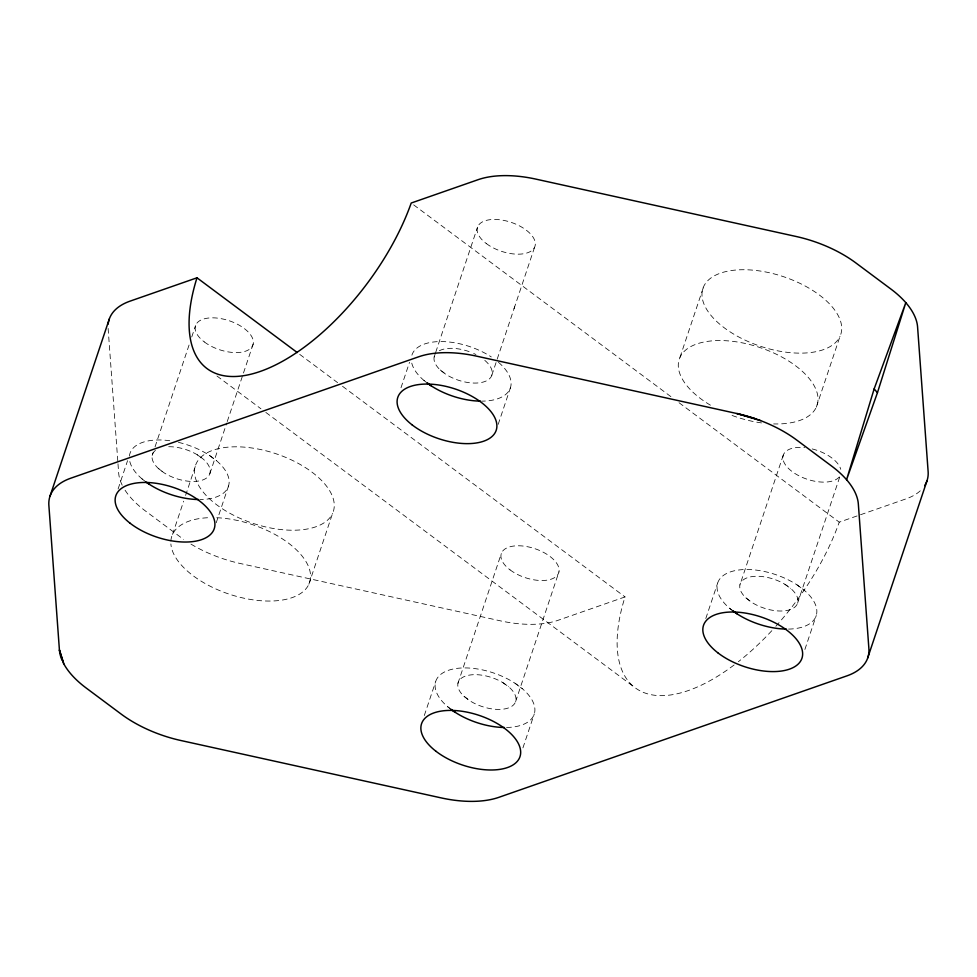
<?xml version="1.0" encoding="UTF-8"?>
<svg xmlns="http://www.w3.org/2000/svg" width="977" height="977" viewBox="0 0 977 977"><rect width="100%" height="100%" fill="white"/><g stroke="black" fill="none" stroke-linecap="round" stroke-linejoin="round"><path stroke-width="0.73" stroke-dasharray="4.88 3.66" d="M118.095 488.976L127.572 460.655M152.18 455.429L153.133 452.571M155.038 446.868L189.355 344.148M191.736 337.004L195.559 325.585M172.526 534.443L183.652 501.201M185.581 495.424L196.218 463.623M209.847 473.711L226.749 423.029M227.226 421.588L253.226 343.867M216.222 522.768L228.545 485.935M308.866 584.234L332.559 513.426A72.652 36.65 18.5 0 0 243.591 447.087A72.652 36.65 18.5 0 0 217.028 505.048A72.652 36.65 18.5 0 0 332.559 513.426M400.997 387.747L409.534 362.259M434.142 357.02L435.571 352.746M435.73 352.27L477.521 227.189M514.024 308.708L535.176 245.471M491.797 375.315L514.647 306.851M498.185 424.372L510.507 387.539M424.311 715.518L435.693 681.519M457.932 683.375L501.311 553.532M515.6 701.657L558.966 571.814M522.927 747.881L534.297 713.894M679.98 357.35L703.672 286.53M705.797 618.526L717.643 583.122M783.273 455.135L739.894 584.979M816.32 407.153L840.012 336.332A72.652 36.65 18.5 0 0 751.044 270.006A72.652 36.65 18.5 0 0 724.482 327.967A72.652 36.65 18.5 0 0 840.012 336.332M797.55 603.261L839.976 476.275M804.889 649.485L816.259 615.486M734.106 664.983A164.331 77.488 -53.3 0 1 625.036 596.923L558.136 620.273A86.489 43.635 18.5 0 1 500.346 620.835L240.086 563.46A86.489 43.635 18.5 0 1 189.599 543.273M775.836 626.294A164.331 77.488 -53.3 0 0 839.255 522.158L906.155 498.82A86.489 43.635 18.5 0 0 922.007 489.062M784.922 584.295L790.552 588.313A30.275 15.278 18.5 0 1 790.246 609.599A30.275 15.278 18.5 0 1 751.252 602.027L745.952 597.9A30.275 15.278 18.5 0 1 747.442 577.688A30.275 15.278 18.5 0 1 784.922 584.295L790.552 588.313M168.703 446.721A30.275 15.278 18.5 0 1 197.207 454.745L202.837 458.763A30.275 15.278 18.5 0 1 202.544 480.049A30.275 15.278 18.5 0 1 163.55 472.477L158.237 468.349A30.275 15.278 18.5 0 1 155.428 450.409M502.96 682.691L508.59 686.709A30.275 15.278 18.5 0 1 508.296 707.995A30.275 15.278 18.5 0 1 469.302 700.424L463.99 696.296A30.275 15.278 18.5 0 1 465.492 676.084A30.275 15.278 18.5 0 1 502.96 682.691L508.59 686.709M733.116 611.113L729.685 608.378A51.891 26.184 18.5 0 1 730.259 571.948A51.891 26.184 18.5 0 1 797.024 584.869L804.218 590.242A51.891 26.184 18.5 0 1 787.902 629.103M178.449 442.349A51.891 26.184 18.5 0 1 209.322 455.319L216.515 460.692A51.891 26.184 18.5 0 1 200.187 499.552M451.154 709.51L447.722 706.774A51.891 26.184 18.5 0 1 448.309 670.356A51.891 26.184 18.5 0 1 515.074 683.277L522.268 688.638A51.891 26.184 18.5 0 1 505.939 727.499M484.8 360.366A30.275 15.278 18.5 0 1 484.507 381.653A30.275 15.278 18.5 0 1 445.512 374.081L440.2 369.941A30.275 15.278 18.5 0 1 434.765 355.176M197.207 454.745L202.837 458.763M216.967 376.011L260.944 408.777M265.829 412.416L635.245 687.857M413.65 204.865L671.7 397.248M679.039 402.719L839.255 522.158M797.024 584.869L804.218 590.242M411.769 363.139A51.891 26.184 18.5 0 0 423.933 380.432L426.326 382.215M729.685 608.378L732.078 610.161M299.719 354.382L337.627 382.654M342.524 386.294L625.036 596.923M209.322 455.319L216.515 460.692M515.074 683.277L522.268 688.638M129.819 461.535A51.891 26.184 18.5 0 0 141.97 478.828L145.573 481.502M447.722 706.774L450.128 708.557M745.952 597.9L751.252 602.027M440.2 369.941L445.512 374.081M463.99 696.296L469.302 700.424M158.237 468.349L163.55 472.477M423.933 380.432L427.364 383.167M141.97 478.828L145.414 481.563M108.117 328.406L117.875 462.28M117.985 463.806L118.657 472.929A86.489 43.635 18.5 0 0 122.968 486.668M439.345 350.743A30.275 15.278 18.5 0 1 472.477 352.941M473.65 353.454A30.275 15.278 18.5 0 1 475.933 354.553M839.219 476.959A30.275 15.278 18.5 0 1 790.271 470.071A30.275 15.278 18.5 0 1 804.804 447.625M812.192 448.932A30.275 15.278 18.5 0 1 840.745 469.314M771.83 630.69A164.331 77.488 -53.3 0 1 738.38 661.698M125.068 490.21A86.489 43.635 18.5 0 0 145.378 510.934L180.33 536.984A86.489 43.635 18.5 0 0 183.676 539.402M498.465 362.284A51.891 26.184 18.5 0 1 482.149 401.144M411.903 355.176A51.891 26.184 18.5 0 1 491.284 356.923M129.416 456.1A51.891 26.184 18.5 0 1 172.343 441.115M216.772 517.725A72.652 36.65 18.5 0 1 308.463 566.477A72.652 36.65 18.5 0 1 250.686 599.487A72.652 36.65 18.5 0 1 170.877 543.945M170.865 541.111A72.652 36.65 18.5 0 1 210.617 517.639M710.438 405.186A72.652 36.65 18.5 0 1 698.445 343.415A72.652 36.65 18.5 0 1 806.501 375.437A72.652 36.65 18.5 0 1 773.637 423.92M761.572 422.907A72.652 36.65 18.5 0 1 728.744 414.163M486.253 243.517A30.275 15.278 18.5 0 0 534.553 247.328A30.275 15.278 18.5 0 0 497.855 219.569A30.275 15.278 18.5 0 0 486.253 243.517M510.055 569.872A30.275 15.278 18.5 0 0 558.343 573.67A30.275 15.278 18.5 0 0 521.645 545.911A30.275 15.278 18.5 0 0 510.055 569.872M204.303 341.926A30.275 15.278 18.5 0 0 252.603 345.724A30.275 15.278 18.5 0 0 215.893 317.965A30.275 15.278 18.5 0 0 204.303 341.926"/><path stroke-width="1.47" d="M874.134 388.919L846.571 479.707L877.456 392.693L905.801 302.662L874.134 388.919L877.456 392.693M109.302 319.015L50.059 496.06M867.698 657.985L926.941 480.94M297.277 352.563L196.988 277.798L130.075 301.136A86.489 43.635 18.5 0 0 108.178 324.108M754.659 418.486L736.914 413.54L476.654 356.165A86.489 43.635 18.5 0 0 418.864 356.727L70.845 478.18A86.489 43.635 18.5 0 0 48.874 505.451L59.414 649.974L63.725 663.713A86.489 43.635 18.5 0 0 86.135 687.979L121.087 714.028A86.489 43.635 18.5 0 0 180.843 740.505L441.103 797.879A86.489 43.635 18.5 0 0 498.893 797.317L846.925 675.864A86.489 43.635 18.5 0 0 868.883 648.594L858.343 504.071A86.489 43.635 18.5 0 0 831.622 466.066L796.67 440.016A86.489 43.635 18.5 0 0 760.472 420.574L754.659 418.486A86.489 43.635 18.5 0 0 736.914 413.54L760.472 420.574M427.364 383.167L431.126 385.793A51.891 26.184 18.5 0 0 480.66 401.144M733.116 611.113L736.878 613.739A51.891 26.184 18.5 0 0 786.412 629.09M146.342 482.223L149.163 484.189A51.891 26.184 18.5 0 0 198.697 499.54M451.154 709.51L454.916 712.135A51.891 26.184 18.5 0 0 504.45 727.499M427.535 383.106L431.126 385.793M733.275 611.052L736.878 613.739M146.77 482.406L149.163 484.189M451.325 709.461L454.916 712.135M63.725 663.713L59.414 649.974A86.489 43.635 18.5 0 0 62.027 660.208M196.988 277.798A164.331 77.488 -53.3 0 0 260.261 371.431A164.331 77.488 -53.3 0 0 411.207 203.033L478.107 179.683A86.489 43.635 18.5 0 1 535.897 179.121L796.157 236.495A86.489 43.635 18.5 0 1 855.913 262.972L890.865 289.021A86.489 43.635 18.5 0 1 917.586 327.026L928.126 471.549A86.489 43.635 18.5 0 1 924.645 485.63M411.964 424.751A51.891 26.184 18.5 0 0 495.29 432.408A51.891 26.184 18.5 0 0 433.69 384.388A51.891 26.184 18.5 0 0 411.964 424.751M435.754 751.105A51.891 26.184 18.5 0 0 519.08 758.75A51.891 26.184 18.5 0 0 457.48 710.731A51.891 26.184 18.5 0 0 435.754 751.105M717.716 652.709A51.891 26.184 18.5 0 0 801.042 660.354A51.891 26.184 18.5 0 0 739.442 612.335A51.891 26.184 18.5 0 0 717.716 652.709M130.014 523.159A51.891 26.184 18.5 0 0 213.328 530.804A51.891 26.184 18.5 0 0 151.74 482.785A51.891 26.184 18.5 0 0 130.014 523.159"/></g></svg>
